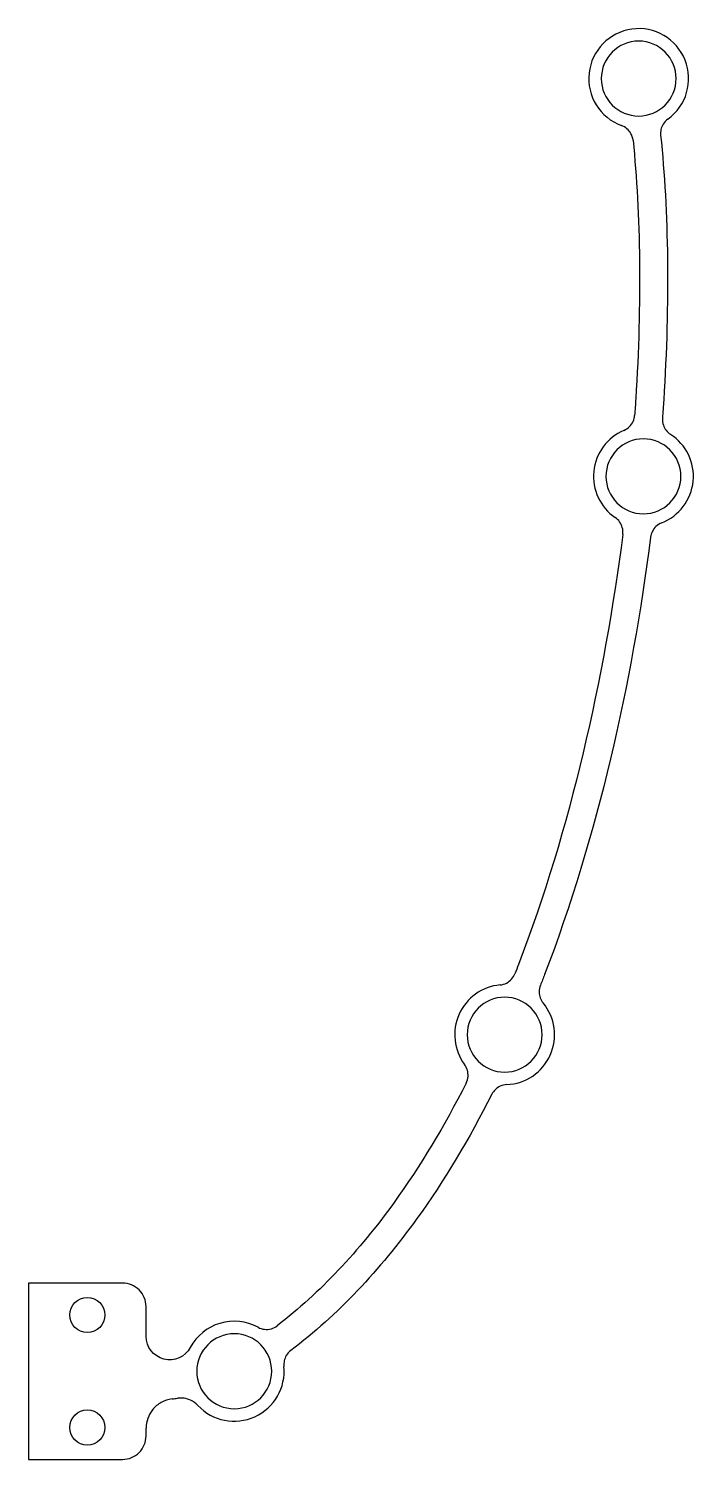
# Model space of a CAD drawing. Header units: millimetres. Extents: x 0 to 113, y 0 to 243.
import ezdxf

# ---------------------------------------------------------------- set-up
doc = ezdxf.new("R2010")
doc.units = ezdxf.units.MM

msp = doc.modelspace()

# ---------------------------------------------------------------- linework, layer by layer
for points in [[(110.22, 234.94, 1), (97.48, 234.94, 1)], [(111.03, 167.26, 1), (98.28, 167.26, 1)], [(87.41, 72.26, 1), (74.66, 72.26, 1)], [(41.38, 15, 1), (28.63, 15, 1)]]:
    msp.add_lwpolyline(points, format="xyb", close=True)
msp.add_lwpolyline([(39.05, 22.47, 0.414739), (27.52, 19.04, -0.778776), (20, 20.94), (20, 26, 0.414214), (16, 30), (0, 30), (0, 0), (16, 0, 0.414214), (20, 4), (20, 5.32)], format="xyb")
for centre in [(10, 24.57), (10, 5.42)]:
    msp.add_circle(centre, 3)
for centre, radius, start, end in [((103.85, 234.94), 8.5, 305.697, 249.8683), ((104.66, 167.26), 8.5, 113.0091, 235.5834), ((104.66, 167.26), 8.5, 291.3866, 57.2055), ((81.03, 72.26), 8.5, 95.2195, 216.6716), ((81.03, 72.26), 8.5, 272.4903, 39.4066), ((35, 15), 8.5, 223.2272, 5.6132), ((17.5, 69.68), 59.79, 276.6472, 277.5593)]:
    msp.add_arc(centre, radius, start, end)
for points, knots in [([(102.88, 224.45), (102.84, 224.84), (102.72, 225.22), (102.36, 225.88), (102.13, 226.17), (101.58, 226.65), (101.27, 226.83), (100.92, 226.96)], [0, 0, 0, 0, 0.1171933, 0.1171933, 0.2265567, 0.2265567, 0.33592, 0.33592, 0.33592, 0.33592]), ([(108.81, 228.04), (108.49, 227.81), (108.22, 227.52), (107.84, 226.91), (107.71, 226.6), (107.56, 225.95), (107.54, 225.62), (107.58, 225.29)], [0, 0, 0, 0, 0.1171933, 0.1171933, 0.2168989, 0.2168989, 0.3166045, 0.3166045, 0.3166045, 0.3166045]), ([(102.88, 224.45), (104.17, 211.91), (104.38, 196.8), (103.35, 180.48), (103.29, 179.53), (103.23, 178.58), (103.16, 177.63)], [0.0567985, 0.0567985, 0.0567985, 0.0567985, 0.2561445, 0.2561445, 0.2561445, 0.2676944, 0.2676944, 0.2676944, 0.2676944]), ([(107.58, 225.29), (108.94, 212.35), (109.16, 196.9), (108.1, 180.23), (108.04, 179.21), (107.97, 178.18), (107.9, 177.14)], [0.0552751, 0.0552751, 0.0552751, 0.0552751, 0.2561445, 0.2561445, 0.2561445, 0.2684986, 0.2684986, 0.2684986, 0.2684986]), ([(101.34, 175.08), (101.7, 175.24), (102.02, 175.46), (102.55, 175.99), (102.75, 176.28), (103.04, 176.93), (103.13, 177.28), (103.16, 177.63)], [0, 0, 0, 0, 0.1171933, 0.1171933, 0.2237459, 0.2237459, 0.3302984, 0.3302984, 0.3302984, 0.3302984]), ([(107.9, 177.14), (107.87, 176.75), (107.92, 176.36), (108.15, 175.67), (108.31, 175.36), (108.72, 174.82), (108.98, 174.59), (109.26, 174.41)], [0, 0, 0, 0, 0.1171933, 0.1171933, 0.219547, 0.219547, 0.3219007, 0.3219007, 0.3219007, 0.3219007]), ([(101.14, 157.39), (101.19, 157.78), (101.16, 158.17), (100.97, 158.89), (100.81, 159.22), (100.4, 159.8), (100.15, 160.05), (99.86, 160.25)], [0, 0, 0, 0, 0.1171933, 0.1171933, 0.2236766, 0.2236766, 0.3301599, 0.3301599, 0.3301599, 0.3301599]), ([(107.76, 159.35), (107.4, 159.2), (107.06, 158.99), (106.53, 158.48), (106.33, 158.21), (106.02, 157.6), (105.92, 157.27), (105.88, 156.93)], [0, 0, 0, 0, 0.1171933, 0.1171933, 0.2196123, 0.2196123, 0.3220312, 0.3220312, 0.3220312, 0.3220312]), ([(101.14, 157.39), (98, 132.89), (92.2, 107.17), (83.38, 84.18), (83.18, 83.66), (82.98, 83.14), (82.78, 82.62)], [0.347597, 0.347597, 0.347597, 0.347597, 0.6326151, 0.6326151, 0.6326151, 0.6390567, 0.6390567, 0.6390567, 0.6390567]), ([(105.88, 156.93), (102.71, 132.08), (96.84, 106), (87.84, 82.52), (87.61, 81.9), (87.37, 81.28), (87.12, 80.66)], [0.3472407, 0.3472407, 0.3472407, 0.3472407, 0.6326151, 0.6326151, 0.6326151, 0.6401745, 0.6401745, 0.6401745, 0.6401745]), ([(80.26, 80.73), (80.65, 80.76), (81.02, 80.87), (81.69, 81.22), (81.98, 81.44), (82.46, 81.98), (82.65, 82.29), (82.78, 82.62)], [0, 0, 0, 0, 0.1171933, 0.1171933, 0.2250538, 0.2250538, 0.3329142, 0.3329142, 0.3329142, 0.3329142]), ([(87.12, 80.66), (86.98, 80.29), (86.91, 79.91), (86.92, 79.18), (86.98, 78.84), (87.22, 78.21), (87.38, 77.92), (87.6, 77.66)], [0, 0, 0, 0, 0.1171933, 0.1171933, 0.2183042, 0.2183042, 0.3194151, 0.3194151, 0.3194151, 0.3194151]), ([(74.48, 64.03), (74.66, 64.38), (74.76, 64.76), (74.83, 65.51), (74.79, 65.87), (74.59, 66.57), (74.43, 66.89), (74.21, 67.18)], [0, 0, 0, 0, 0.1171933, 0.1171933, 0.2256822, 0.2256822, 0.334171, 0.334171, 0.334171, 0.334171]), ([(74.48, 64.03), (70.77, 56.73), (66.68, 49.91), (62.21, 43.71), (56.25, 35.47), (49.63, 28.36), (42.31, 22.73)], [0.7193951, 0.7193951, 0.7193951, 0.7193951, 0.8185512, 0.8185512, 0.8185512, 0.9505711, 0.9505711, 0.9505711, 0.9505711]), ([(81.4, 63.77), (81.01, 63.75), (80.63, 63.66), (79.97, 63.35), (79.69, 63.16), (79.21, 62.7), (79.01, 62.43), (78.85, 62.13)], [0, 0, 0, 0, 0.1171933, 0.1171933, 0.217738, 0.217738, 0.3182827, 0.3182827, 0.3182827, 0.3182827]), ([(78.85, 62.13), (75.02, 54.56), (70.77, 47.45), (66.1, 40.97), (59.76, 32.19), (52.63, 24.56), (44.64, 18.52)], [0.7184735, 0.7184735, 0.7184735, 0.7184735, 0.8185512, 0.8185512, 0.8185512, 0.9540663, 0.9540663, 0.9540663, 0.9540663]), ([(39.05, 22.47), (39.39, 22.29), (39.77, 22.17), (40.55, 22.09), (40.94, 22.12), (41.68, 22.33), (42.01, 22.5), (42.31, 22.73)], [0, 0, 0, 0, 0.1171933, 0.1171933, 0.2343867, 0.2343867, 0.3467303, 0.3467303, 0.3467303, 0.3467303]), ([(44.64, 18.52), (44.32, 18.28), (44.06, 17.99), (43.7, 17.38), (43.58, 17.08), (43.45, 16.47), (43.43, 16.15), (43.46, 15.83)], [0, 0, 0, 0, 0.1171933, 0.1171933, 0.2122519, 0.2122519, 0.3073105, 0.3073105, 0.3073105, 0.3073105]), ([(24.42, 10.29), (23.77, 10.21), (23.15, 10.01), (22.01, 9.38), (21.51, 8.96), (20.75, 8.01), (20.47, 7.51), (20.1, 6.45), (20, 5.88), (20, 5.32)], [0, 0, 0, 0, 0.1953222, 0.1953222, 0.3906445, 0.3906445, 0.5600318, 0.5600318, 0.7294191, 0.7294191, 0.7294191, 0.7294191]), ([(28.81, 9.18), (28.45, 9.56), (28.02, 9.86), (27.21, 10.23), (26.85, 10.34), (26.11, 10.45), (25.74, 10.45), (25.37, 10.4)], [0, 0, 0, 0, 0.1562578, 0.1562578, 0.2682104, 0.2682104, 0.380163, 0.380163, 0.380163, 0.380163])]:
    msp.add_open_spline(points, degree=3, knots=knots)

doc.saveas('drawing.dxf')
